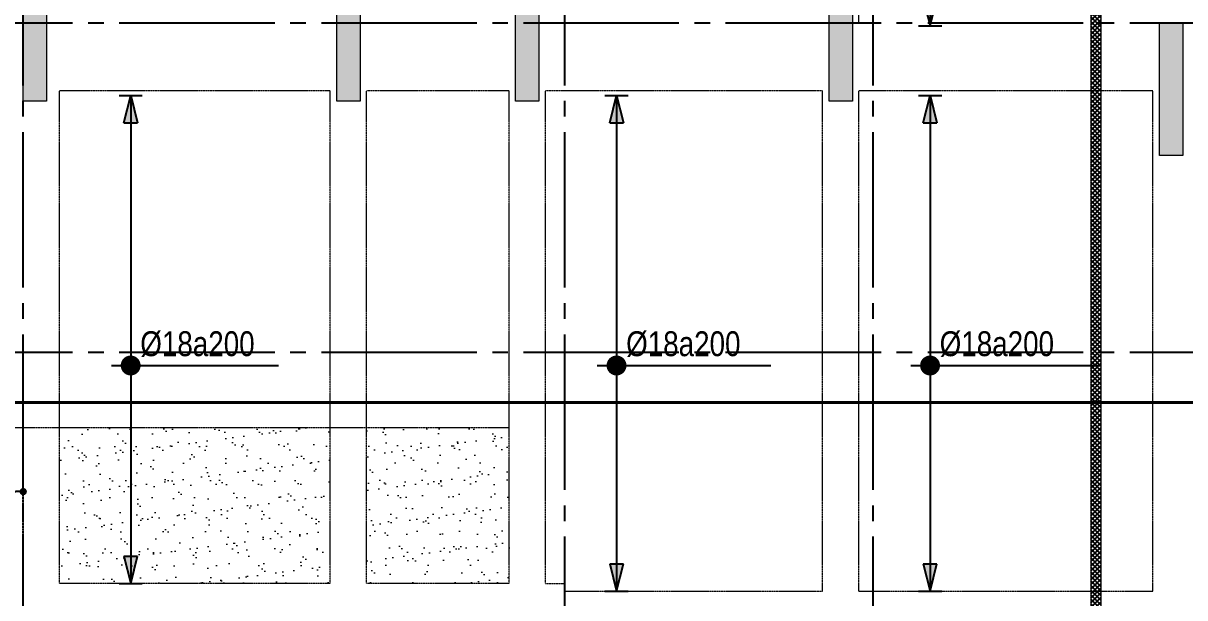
# Model space of a CAD drawing. Header units: millimetres. Extents: x -3819597 to -2591384, y 582389 to 820195.
# Drawn here: x -3077006 to -3054593, y 751156 to 762231 of the extents above; entities that cross this region are included whole.
import ezdxf
from ezdxf.enums import TextEntityAlignment as Align

# ---------------------------------------------------------------- set-up
doc = ezdxf.new("R2010")
doc.units = ezdxf.units.MM
doc.header["$MEASUREMENT"] = 0
for name, pattern in [('CENTER', [2, 1.25, -0.25, 0.25, -0.25]), ('CHG_XX_Damsan_Ham 2$0$CHG_XX_Damsan_Ham 2$0$HIDDEN', [0.375, 0.25, -0.125]), ('CHG_XX_Luoi truc$0$MB_Luoi truc$0$Center101', [13, 10, -1, 1, -1]), ('DOT2', [0.125, 0, -0.125]), ('HIDDEN', [0.375, 0.25, -0.125])]:
    doc.linetypes.add(name, pattern=pattern)
doc.layers.get('0').update_dxf_attribs({"lineweight": 9})
doc.layers.get('Defpoints').update_dxf_attribs({"color": 10, "lineweight": 0})
for name, color, linetype in [('02HN. TEXT B', 1, 'Continuous'), ('08HN. SSS X', 6, 'Continuous'), ('12HN. GRID', 1, 'CENTER'), ('CHG_XX_Luoi truc$0$Grid', 34, 'Continuous'), ('CHG_XX_Luoi truc$0$Grid Line', 8, 'CHG_XX_Luoi truc$0$MB_Luoi truc$0$Center101'), ('dim', 51, 'Continuous')]:
    doc.layers.add(name, color=color, linetype=linetype)
for name, color, linetype, lineweight in [('CHG_XX_Cot_Ham 2$0$NS-Pier-H2', 150, 'Continuous', 13), ('CHG_XX_Cot_Ham 2$0$NS-Pier-H2 @ 1', 150, 'Continuous', 13), ('CHG_XX_Cot_Ham 2$0$NS-Pier-H2 @ 150', 150, 'Continuous', 13), ("CHG_XX_Damsan_Ham 2$0$CHG_XX_Damsan_Ham 2$0$'S_General_Hidden_1 Thin", 1, 'CHG_XX_Damsan_Ham 2$0$CHG_XX_Damsan_Ham 2$0$HIDDEN', 18), ('CHG_XX_Damsan_Ham 2$0$CHG_XX_Damsan_Ham 2$0$DBAO', 3, 'Continuous', 13), ('CHG_XX_Damsan_Ham 2$0$CHG_XX_Damsan_Ham 2$0$DTE-MEP-H-SLAB TEXT', 3, 'Continuous', 0), ('CHG_XX_Damsan_Ham 2$0$CHG_XX_Damsan_Ham 2$0$Start hatch', 8, 'Continuous', 25), ('CHG_XX_Damsan_Ham 2$0$HATCH', 57, 'Continuous', 9), ('thep chay suot', 5, 'HIDDEN', 40)]:
    doc.layers.add(name, color=color, linetype=linetype, lineweight=lineweight)
doc.styles.add('[HN042014]STYLE', font='arial.ttf', dxfattribs={"width": 0.8})
doc.styles.add('CHG_XX_Luoi truc$0$MB_Luoi truc$0$Grid A-F$0$VNI-HelveCB', font='VHELVCB_0.TTF')
doc.styles.add('MB_Luoi truc$0$Arial_C', font='arial.ttf', dxfattribs={"width": 0.85})
doc.dimstyles.new('200', dxfattribs={"dimscale": 200, "dimtxt": 2.4, "dimasz": 0.7, "dimexe": 0.0003, "dimexo": 0, "dimgap": 1, "dimtad": 1, "dimdec": 0, "dimzin": 12, "dimdsep": 46, "dimtxsty": 'MB_Luoi truc$0$Arial_C', "dimblk": 'MB_Luoi truc$0$_Dot', "dimcen": 0.5, "dimclrd": 256, "dimclre": 8, "dimclrt": 1, "dimadec": 0, "dimazin": 0, "dimtfac": 1, "dimtdec": 0, "dimtix": 1, "dimtmove": 2, "dimatfit": 3, "dimldrblk": 'MB_Luoi truc$0$HTT Arrow 30', "dimfxl": 1, "dimtolj": 1, "dimtzin": 0, "dimlwe": -1, "dimarcsym": 0})

# ---------------------------------------------------------------- blocks, each defined once
blk = doc.blocks.new('*U26')
at = {"layer": '12HN. GRID', "linetype": 'Continuous'}
h = blk.add_hatch(color=256, dxfattribs=at)
h.dxf.hatch_style = 1
h.paths.add_polyline_path([(-44, 1558.3), (44, 1558.3), (0, 1734.3)])
h = blk.add_hatch(color=256, dxfattribs=at)
h.dxf.hatch_style = 1
h.paths.add_polyline_path([(0, -1899.1), (44, -1723.1), (-44, -1723.1)])
at = {"layer": '08HN. SSS X', "linetype": 'ByBlock', "ltscale": 10}
for p, q in [((-124.3, 0), (1100.2, 0)), ((-124.3, 0), (-124.3, 0)), ((1100.2, 0), (1100.2, 0))]:
    blk.add_line(p, q, dxfattribs=at)
at = {"layer": '12HN. GRID', "linetype": 'Continuous'}
for p, q in [((-75, 1734.3), (75, 1734.3)), ((-44, 1558.3), (0, 1734.3)), ((0, 1734.3), (0, -1899.1)), ((0, 1734.3), (44, 1558.3)), ((-44, 1558.3), (44, 1558.3)), ((-44, -1723.1), (44, -1723.1)), ((-44, -1723.1), (0, -1899.1)), ((0, -1899.1), (44, -1723.1)), ((-75, -1899.1), (75, -1899.1))]:
    blk.add_line(p, q, dxfattribs=at)
at = {"layer": '12HN. GRID', "linetype": 'Continuous', "const_width": 64, "flags": 128}
blk.add_lwpolyline([(-32, 0, 1), (32, 0, 1)], format="xyb", close=True, dxfattribs=at)
at = {"layer": '02HN. TEXT B', "linetype": 'ByBlock', "style": '[HN042014]STYLE', "width": 0.8, "flags": 8}
blk.add_attdef('0', text='', height=160, dxfattribs=at).set_placement((1102.5, 160), align=Align.MIDDLE_CENTER)
blk.add_attdef('1', text='', height=160, dxfattribs=at).set_placement((61.7, 140), align=Align.MIDDLE_LEFT)
at = {"layer": 'Defpoints', "color": 9, "linetype": 'ByBlock', "style": '[HN042014]STYLE', "width": 0.8, "flags": 9}
for tag, p in [('2', (1608.1, 1039.5)), ('3', (1608.1, 634.7)), ('4', (1608.1, 229.9)), ('5', (1608.1, -160.5))]:
    blk.add_attdef(tag, text='', height=250, dxfattribs=at).set_placement(p, align=Align.MIDDLE_CENTER)
blk = doc.blocks.new('MB_Luoi truc$0$_Dot')
at = {"color": 0, "linetype": 'ByBlock', "lineweight": -2}
blk.add_line((-0.5, 0), (-1, 0), dxfattribs=at)
at = {"color": 0, "linetype": 'ByBlock', "const_width": 0.5}
blk.add_lwpolyline([(-0.25, 0, 1), (0.25, 0, 1)], format="xyb", close=True, dxfattribs=at)
blk = doc.blocks.new('*D61')
at = {"layer": 'Defpoints', "color": 0, "transparency": 16777216}
for p in [(-3077006, 753202), (-3079006, 752392), (-3077006, 752178)]:
    blk.add_point(p, dxfattribs=at)
at = {"layer": 'dim', "color": 8, "linetype": 'DOT2', "transparency": 16777216}
for p, q in [((-3079006, 752392), (-3079006, 753202)), ((-3077006, 752178), (-3077006, 753202))]:
    blk.add_line(p, q, dxfattribs=at)
at = {"layer": 'dim', "lineweight": -2, "transparency": 16777216}
blk.add_line((-3078866, 753202), (-3077146, 753202), dxfattribs=at)
at = {"layer": 'dim', "lineweight": -2, "transparency": 16777216, "xscale": 140, "yscale": 140, "zscale": 140, "rotation": 180}
blk.add_blockref('MB_Luoi truc$0$_Dot', (-3079006, 753202), dxfattribs=at)
at = {"layer": 'dim', "lineweight": -2, "transparency": 16777216, "xscale": 140, "yscale": 140, "zscale": 140}
blk.add_blockref('MB_Luoi truc$0$_Dot', (-3077006, 753202), dxfattribs=at)
at = {"layer": 'dim', "color": 1, "transparency": 16777216, "insert": (-3078006, 753647), "char_height": 480, "attachment_point": 5, "style": 'MB_Luoi truc$0$Arial_C'}
blk.add_mtext('\\A1;2000', dxfattribs=at)
blk = doc.blocks.new('MB_Luoi truc$0$HTT Arrow 30')
blk.add_hatch(color=256).paths.add_polyline_path([(-2.5, 0.375), (-2.5, -0.375), (0, 0)])
at = {"color": 0, "linetype": 'ByBlock', "lineweight": -2}
for p, q in [((0, 0), (-2.5, 0.375)), ((-2.5, -0.375), (-2.5, 0.375)), ((0, 0), (-2.5, -0.375))]:
    blk.add_line(p, q, dxfattribs=at)
blk = doc.blocks.new('*U1035')
at = {"layer": 'CHG_XX_Cot_Ham 2$0$NS-Pier-H2 @ 1'}
h = blk.add_hatch(color=256, dxfattribs=at)
h.dxf.hatch_style = 1
h.paths.add_polyline_path([(450, 0), (0, 0), (0, -2550), (450, -2550)])
at = {"layer": 'CHG_XX_Cot_Ham 2$0$NS-Pier-H2 @ 150'}
h = blk.add_hatch(color=256, dxfattribs=at)
h.dxf.hatch_style = 1
h.paths.add_polyline_path([(450, 0), (0, 0), (0, -2550), (450, -2550)])
blk = doc.blocks.new('CHG_XX_Cot_Ham 2$0$Block A_C450x2250')
at = {"layer": 'CHG_XX_Cot_Ham 2$0$NS-Pier-H2'}
blk.add_lwpolyline([(450, -2550), (0, -2550), (0, 0), (450, 0)], close=True, dxfattribs=at)
blk.add_blockref('*U1035', (0, 0), dxfattribs=at)
blk = doc.blocks.new('*U1029')
at = {"layer": 'CHG_XX_Luoi truc$0$Grid Line'}
blk.add_line((0, 0), (0, 608), dxfattribs=at)
at = {"layer": 'CHG_XX_Luoi truc$0$Grid', "lineweight": -2, "style": 'CHG_XX_Luoi truc$0$MB_Luoi truc$0$Grid A-F$0$VNI-HelveCB'}
for tag, p in [('GRIDSUB', (0, 617)), ('GRID', (0, -9))]:
    blk.add_attdef(tag, text='', height=5, dxfattribs=at).set_placement(p, align=Align.MIDDLE)
blk = doc.blocks.new('*U1031')
at = {"layer": 'CHG_XX_Luoi truc$0$Grid Line'}
blk.add_line((0, 0), (0, 438), dxfattribs=at)
at = {"layer": 'CHG_XX_Luoi truc$0$Grid', "lineweight": -2, "style": 'CHG_XX_Luoi truc$0$MB_Luoi truc$0$Grid A-F$0$VNI-HelveCB'}
for tag, p in [('GRIDSUB', (0, 447)), ('GRID', (0, -9))]:
    blk.add_attdef(tag, text='', height=5, dxfattribs=at).set_placement(p, align=Align.MIDDLE)
blk = doc.blocks.new('CHG_XX_Luoi truc')
at = {"layer": 'CHG_XX_Luoi truc$0$Grid', "xscale": 300, "yscale": 300, "zscale": 300}
for p in [(12250, -12747), (22700, -12747), (28650, -12747)]:
    blk.add_blockref('*U1029', p, dxfattribs=at)
at = {"layer": 'CHG_XX_Luoi truc$0$Grid', "xscale": 300.0000000000013, "yscale": 300.0000000000013, "zscale": 300.0000000000013, "rotation": 90}
for p in [(110703, 152250), (110703, 145900)]:
    blk.add_blockref('*U1031', p, dxfattribs=at)
blk = doc.blocks.new('CHG_XX_Cot_Ham 2')
at = {"layer": 'CHG_XX_Cot_Ham 2$0$NS-Pier-H2'}
h = blk.add_hatch(color=256, dxfattribs=at)
h.dxf.hatch_style = 1
h.paths.add_polyline_path([(99639.2, 163400), (-10900, 163400), (-10900, 85450), (-300, 85450), (-300, 84050), (32350, 84050), (32350, -9000), (103575.5, -9000), (106050, -6022), (106050, 158254.3)])
h.paths.add_polyline_path([(99533.7, 163100), (105750, 158110.4), (105750, 90450), (105650, 90450), (105750, 90450), (105750, 13850), (105750, 13722.3), (105750, -5913.6), (103434.7, -8700), (93599.8, -8700), (93299.8, -8700), (32650, -8700), (32650, 84350), (0, 84350), (0, 85750), (-10600, 85750), (-10600, 163100), (93600, 163100)], flags=16)
for name, p in [('CHG_XX_Luoi truc', (0, 0)), ('CHG_XX_Cot_Ham 2$0$Block A_C450x2250', (12250, 153300)), ('CHG_XX_Cot_Ham 2$0$Block A_C450x2250', (18300, 153300)), ('CHG_XX_Cot_Ham 2$0$Block A_C450x2250', (21750, 153300)), ('CHG_XX_Cot_Ham 2$0$Block A_C450x2250', (27800, 153300)), ('CHG_XX_Cot_Ham 2$0$Block A_C450x2250', (34175, 152250))]:
    blk.add_blockref(name, p, dxfattribs=at)
blk = doc.blocks.new('CHG_XX_Damsan_Ham 2$0$CHG_XX_Damsan_Ham 2$0$sdfsgdh')
at = {"layer": 'CHG_XX_Damsan_Ham 2$0$CHG_XX_Damsan_Ham 2$0$Start hatch', "ltscale": 0.5}
h = blk.add_hatch(dxfattribs=at)
h.set_pattern_fill('ANSI37', color=256, scale=500)
h.set_pattern_definition([(45, (170555.19, -8650), (-44.194174, 44.194174), []), (135, (170555.19, -8650), (-44.194174, -44.194174), [])])
h.paths.add_polyline_path([(43750, 200), (43550, 200), (43550, -38999), (43750, -38999)])
at = {"layer": 'CHG_XX_Damsan_Ham 2$0$CHG_XX_Damsan_Ham 2$0$DTE-MEP-H-SLAB TEXT', "color": 2, "ltscale": 0.5}
for p, q in [((43550, 200), (43550, -74750)), ((43750, -74750), (43750, 200))]:
    blk.add_line(p, q, dxfattribs=at)
blk = doc.blocks.new('CHG_XX_Damsan_Ham 2', base_point=(3089256, -609981))
at = {"layer": 'CHG_XX_Damsan_Ham 2$0$HATCH'}
h = blk.add_hatch(dxfattribs=at)
h.set_pattern_fill('AR-SAND', color=256, scale=262.5)
h.paths.add_polyline_path([(18175, 144450), (12950, 144450), (12950, 141450), (18175, 141450)])
h = blk.add_hatch(dxfattribs=at)
h.set_pattern_fill('AR-SAND', color=256, scale=262.5)
h.paths.add_polyline_path([(21625, 144450), (18875, 144450), (18875, 141450), (21625, 141450)])
at = {"layer": "CHG_XX_Damsan_Ham 2$0$CHG_XX_Damsan_Ham 2$0$'S_General_Hidden_1 Thin", "ltscale": 10}
for p, q in [((28375, 152250), (28375, 163100)), ((12950, 141450), (12950, 150950)), ((18175, 150950), (12950, 150950)), ((18175, 141450), (18175, 150950)), ((18875, 141450), (18875, 150950)), ((21625, 150950), (18875, 150950)), ((21625, 141450), (21625, 150950)), ((22325, 141450), (22325, 150950)), ((27675, 150950), (22325, 150950)), ((27675, 141300), (27675, 150950)), ((28375, 141300), (28375, 150950)), ((34048, 150950), (28375, 150950)), ((34048, 141300), (34048, 150950)), ((21625, 144450), (8850, 144450)), ((18175, 141450), (12950, 141450)), ((21625, 141450), (18875, 141450)), ((22325, 141450), (22700, 141450)), ((22700, 141450), (22700, 141300)), ((22700, 141300), (27675, 141300)), ((28375, 141300), (34048, 141300))]:
    blk.add_line(p, q, dxfattribs=at)
at = {"layer": 'CHG_XX_Damsan_Ham 2$0$CHG_XX_Damsan_Ham 2$0$DBAO'}
blk.add_blockref('CHG_XX_Cot_Ham 2', (0, 0), dxfattribs=at)
at = {"layer": 'CHG_XX_Damsan_Ham 2$0$CHG_XX_Damsan_Ham 2$0$DTE-MEP-H-SLAB TEXT'}
blk.add_blockref('CHG_XX_Damsan_Ham 2$0$CHG_XX_Damsan_Ham 2$0$sdfsgdh', (-10700, 160900), dxfattribs=at)
at = {"layer": 'CHG_XX_Damsan_Ham 2$0$HATCH'}
blk.add_blockref('CHG_XX_Cot_Ham 2', (0, 0), dxfattribs=at)
blk = doc.blocks.new('*U831')
at = {"layer": 'thep chay suot', "linetype": 'HIDDEN', "ltscale": 10}
blk.add_line((-27401.3, 0), (11521.4, 0), dxfattribs=at)
at = {"layer": '02HN. TEXT B', "linetype": 'ByBlock', "style": '[HN042014]STYLE', "width": 0.8, "flags": 8}
blk.add_attdef('0', text='', height=160, dxfattribs=at).set_placement((-351.3, 260), align=Align.MIDDLE_CENTER)
blk.add_attdef('1', text='', height=160, dxfattribs=at).set_placement((151.8, 180), align=Align.MIDDLE_LEFT)
at = {"layer": 'Defpoints', "color": 9, "linetype": 'ByBlock', "style": '[HN042014]STYLE', "width": 0.8, "flags": 9}
for tag, p in [('2', (-12025.5, -1275.1)), ('3', (-12025.5, -1679.8)), ('4', (-12025.5, -2084.6)), ('5', (-12025.5, -2475.1))]:
    blk.add_attdef(tag, text='', height=250, dxfattribs=at).set_placement(p, align=Align.MIDDLE_CENTER)
blk = doc.blocks.new('*U837')
at = {"layer": '12HN. GRID', "linetype": 'Continuous'}
h = blk.add_hatch(color=256, dxfattribs=at)
h.dxf.hatch_style = 1
h.paths.add_polyline_path([(-44, 1558.3), (44, 1558.3), (0, 1734.3)])
h = blk.add_hatch(color=256, dxfattribs=at)
h.dxf.hatch_style = 1
h.paths.add_polyline_path([(0, -1400.8), (44, -1224.8), (-44, -1224.8)])
at = {"layer": '08HN. SSS X', "linetype": 'ByBlock', "ltscale": 10}
for p, q in [((-124.3, 0), (950.8, 0)), ((-124.3, 0), (-124.3, 0)), ((950.8, 0), (950.8, 0))]:
    blk.add_line(p, q, dxfattribs=at)
at = {"layer": '12HN. GRID', "linetype": 'Continuous'}
for p, q in [((-75, 1734.3), (75, 1734.3)), ((-44, 1558.3), (0, 1734.3)), ((0, 1734.3), (0, -1400.8)), ((0, 1734.3), (44, 1558.3)), ((-44, 1558.3), (44, 1558.3)), ((-44, -1224.8), (44, -1224.8)), ((-44, -1224.8), (0, -1400.8)), ((0, -1400.8), (44, -1224.8)), ((-75, -1400.8), (75, -1400.8))]:
    blk.add_line(p, q, dxfattribs=at)
at = {"layer": '12HN. GRID', "linetype": 'Continuous', "const_width": 64, "flags": 128}
blk.add_lwpolyline([(-32, 0, 1), (32, 0, 1)], format="xyb", close=True, dxfattribs=at)
at = {"layer": '02HN. TEXT B', "linetype": 'ByBlock', "style": '[HN042014]STYLE', "width": 0.8, "flags": 8}
blk.add_attdef('0', text='', height=160, dxfattribs=at).set_placement((1102.5, 160), align=Align.MIDDLE_CENTER)
blk.add_attdef('1', text='', height=160, dxfattribs=at).set_placement((61.7, 140), align=Align.MIDDLE_LEFT)
at = {"layer": 'Defpoints', "color": 9, "linetype": 'ByBlock', "style": '[HN042014]STYLE', "width": 0.8, "flags": 9}
for tag, p in [('2', (1608.1, 1039.5)), ('3', (1608.1, 634.7)), ('4', (1608.1, 229.9)), ('5', (1608.1, -160.5))]:
    blk.add_attdef(tag, text='', height=250, dxfattribs=at).set_placement(p, align=Align.MIDDLE_CENTER)
blk = doc.blocks.new('*U838')
at = {"layer": '12HN. GRID', "linetype": 'Continuous'}
h = blk.add_hatch(color=256, dxfattribs=at)
h.dxf.hatch_style = 1
h.paths.add_polyline_path([(-44, 1558.3), (44, 1558.3), (0, 1734.3)])
h = blk.add_hatch(color=256, dxfattribs=at)
h.dxf.hatch_style = 1
h.paths.add_polyline_path([(0, -1450.8), (44, -1274.8), (-44, -1274.8)])
at = {"layer": '08HN. SSS X', "linetype": 'ByBlock', "ltscale": 10}
for p, q in [((-124.3, 0), (992.5, 0)), ((-124.3, 0), (-124.3, 0)), ((992.5, 0), (992.5, 0))]:
    blk.add_line(p, q, dxfattribs=at)
at = {"layer": '12HN. GRID', "linetype": 'Continuous'}
for p, q in [((-75, 1734.3), (75, 1734.3)), ((-44, 1558.3), (0, 1734.3)), ((0, 1734.3), (0, -1450.8)), ((0, 1734.3), (44, 1558.3)), ((-44, 1558.3), (44, 1558.3)), ((-44, -1274.8), (44, -1274.8)), ((-44, -1274.8), (0, -1450.8)), ((0, -1450.8), (44, -1274.8)), ((-75, -1450.8), (75, -1450.8))]:
    blk.add_line(p, q, dxfattribs=at)
at = {"layer": '12HN. GRID', "linetype": 'Continuous', "const_width": 64, "flags": 128}
blk.add_lwpolyline([(-32, 0, 1), (32, 0, 1)], format="xyb", close=True, dxfattribs=at)
at = {"layer": '02HN. TEXT B', "linetype": 'ByBlock', "style": '[HN042014]STYLE', "width": 0.8, "flags": 8}
blk.add_attdef('0', text='', height=160, dxfattribs=at).set_placement((1102.5, 160), align=Align.MIDDLE_CENTER)
blk.add_attdef('1', text='', height=160, dxfattribs=at).set_placement((61.7, 140), align=Align.MIDDLE_LEFT)
at = {"layer": 'Defpoints', "color": 9, "linetype": 'ByBlock', "style": '[HN042014]STYLE', "width": 0.8, "flags": 9}
for tag, p in [('2', (1608.1, 1039.5)), ('3', (1608.1, 634.7)), ('4', (1608.1, 229.9)), ('5', (1608.1, -160.5))]:
    blk.add_attdef(tag, text='', height=250, dxfattribs=at).set_placement(p, align=Align.MIDDLE_CENTER)
blk = doc.blocks.new('*U839')
at = {"layer": '12HN. GRID', "linetype": 'Continuous'}
h = blk.add_hatch(color=256, dxfattribs=at)
h.dxf.hatch_style = 1
h.paths.add_polyline_path([(-44, 1558.3), (44, 1558.3), (0, 1734.3)])
h = blk.add_hatch(color=256, dxfattribs=at)
h.dxf.hatch_style = 1
h.paths.add_polyline_path([(0, -1450.8), (44, -1274.8), (-44, -1274.8)])
at = {"layer": '08HN. SSS X', "linetype": 'ByBlock', "ltscale": 10}
for p, q in [((-124.3, 0), (1100.2, 0)), ((-124.3, 0), (-124.3, 0)), ((1100.2, 0), (1100.2, 0))]:
    blk.add_line(p, q, dxfattribs=at)
at = {"layer": '12HN. GRID', "linetype": 'Continuous'}
for p, q in [((-75, 1734.3), (75, 1734.3)), ((-44, 1558.3), (0, 1734.3)), ((0, 1734.3), (0, -1450.8)), ((0, 1734.3), (44, 1558.3)), ((-44, 1558.3), (44, 1558.3)), ((-44, -1274.8), (44, -1274.8)), ((-44, -1274.8), (0, -1450.8)), ((0, -1450.8), (44, -1274.8)), ((-75, -1450.8), (75, -1450.8))]:
    blk.add_line(p, q, dxfattribs=at)
at = {"layer": '12HN. GRID', "linetype": 'Continuous', "const_width": 64, "flags": 128}
blk.add_lwpolyline([(-32, 0, 1), (32, 0, 1)], format="xyb", close=True, dxfattribs=at)
at = {"layer": '02HN. TEXT B', "linetype": 'ByBlock', "style": '[HN042014]STYLE', "width": 0.8, "flags": 8}
blk.add_attdef('0', text='', height=160, dxfattribs=at).set_placement((1102.5, 160), align=Align.MIDDLE_CENTER)
blk.add_attdef('1', text='', height=160, dxfattribs=at).set_placement((61.7, 140), align=Align.MIDDLE_LEFT)
at = {"layer": 'Defpoints', "color": 9, "linetype": 'ByBlock', "style": '[HN042014]STYLE', "width": 0.8, "flags": 9}
for tag, p in [('2', (1608.1, 1039.5)), ('3', (1608.1, 634.7)), ('4', (1608.1, 229.9)), ('5', (1608.1, -160.5))]:
    blk.add_attdef(tag, text='', height=250, dxfattribs=at).set_placement(p, align=Align.MIDDLE_CENTER)

msp = doc.modelspace()

# ---------------------------------------------------------------- block references
at = {"layer": '08HN. SSS X', "linetype": 'Continuous'}
ref = msp.add_blockref('*U26', (-3059507.9, 767878.2), dxfattribs=dict(at, xscale=3, yscale=3, zscale=3))
ref.add_attrib('1', '%%c14a200', dxfattribs={"layer": '02HN. TEXT B', "linetype": 'ByBlock', "height": 480, "style": '[HN042014]STYLE', "width": 0.8}).set_placement((-3059322.9, 768298.2), align=Align.MIDDLE_LEFT)
ref = msp.add_blockref('*U837', (-3074932.9, 755633.3), dxfattribs=dict(at, xscale=3, yscale=3, zscale=3))
ref.add_attrib('1', '%%c18a200', dxfattribs={"layer": '02HN. TEXT B', "linetype": 'ByBlock', "height": 480, "style": '[HN042014]STYLE', "width": 0.8}).set_placement((-3074747.9, 756053.3), align=Align.MIDDLE_LEFT)
ref = msp.add_blockref('*U838', (-3065557.9, 755633.3), dxfattribs=dict(at, xscale=3, yscale=3, zscale=3))
ref.add_attrib('1', '%%c18a200', dxfattribs={"layer": '02HN. TEXT B', "linetype": 'ByBlock', "height": 480, "style": '[HN042014]STYLE', "width": 0.8}).set_placement((-3065372.9, 756053.3), align=Align.MIDDLE_LEFT)
ref = msp.add_blockref('*U839', (-3059507.9, 755633.3), dxfattribs=dict(at, xscale=3, yscale=3, zscale=3))
ref.add_attrib('1', '%%c18a200', dxfattribs={"layer": '02HN. TEXT B', "linetype": 'ByBlock', "height": 480, "style": '[HN042014]STYLE', "width": 0.8}).set_placement((-3059322.9, 756053.3), align=Align.MIDDLE_LEFT)
at = {"layer": 'dim', "ltscale": 1500}
msp.add_blockref('CHG_XX_Damsan_Ham 2', (0, 0), dxfattribs=at)
at = {"layer": 'thep chay suot', "xscale": 3, "yscale": 3, "zscale": 3}
msp.add_blockref('*U831', (-3017885.6, 754918), dxfattribs=at)

# ---------------------------------------------------------------- dimensions: what is measured, and where the dimension line sits
at = {"layer": 'dim'}
dim = msp.add_linear_dim(base=(-3077005.9464, 753202.1536), p1=(-3079006.3995, 752392.1158), p2=(-3077005.9464, 752177.967), dimstyle='200', override={"dimlwe": 65535}, dxfattribs=at)
dim.commit()
dim.dimension.update_dxf_attribs({"geometry": '*D61', "text_midpoint": (-3078006.173, 753647.2286)})

doc.saveas('drawing.dxf')
